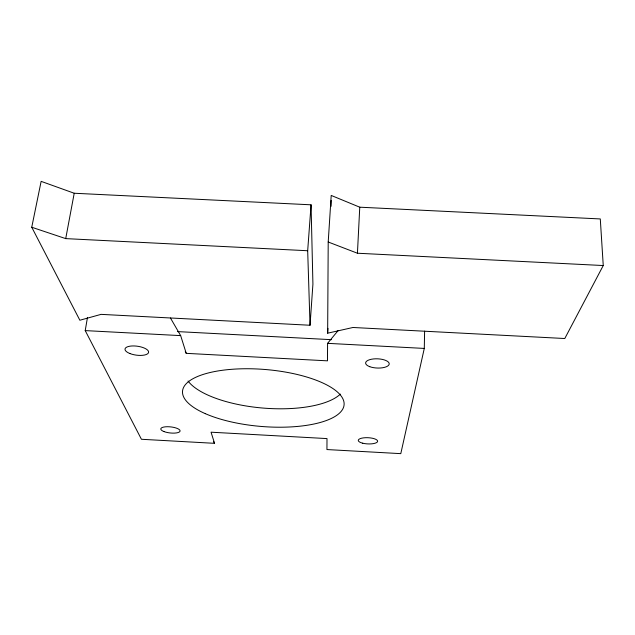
<?xml version="1.0" encoding="UTF-8"?>
<svg xmlns="http://www.w3.org/2000/svg" width="635" height="635" viewBox="0 0 635 635"><rect width="100%" height="100%" fill="white"/><g stroke="black" fill="none" stroke-linecap="round" stroke-linejoin="round"><path stroke-width="0.95" d="M338.161 330.502L327.589 343.344L327.477 360.839L186.238 353.346L185.261 351.663M327.652 333.192L328.208 242.006L331.208 195.437L359.759 207.193L600.289 218.94L603.25 265.541L564.785 338.519L352.949 327.485L327.652 333.192L327.954 328.351M331.097 206.335L331.16 200.39M87.479 317.389L85.225 330.605L141.43 439.277L214.551 443.325L211.05 432.197L327.001 438.587L326.938 449.556L400.788 453.644L424.291 348.424L424.609 331.137M603.25 265.541L357.434 253.23L359.759 207.193M310.031 325.247L312.92 284.131L311.063 204.811L74.216 193.246L41.132 181.356L31.75 227.243L79.859 320.238L101.068 314.365L310.031 325.247L307.681 250.738L311.063 204.811M307.681 250.738L65.715 238.617L74.216 193.246M177.506 331.597L331.406 339.669M85.225 330.605L180.665 335.621L186.238 353.346M327.589 343.344L424.291 348.424M31.75 227.243L65.715 238.617M328.208 242.006L357.434 253.23M170.45 318.008L180.665 335.621M213.614 441.674L214.551 443.325M340.352 394.105A80.375 29.726 4.9 0 1 262.406 408.011A80.375 29.726 4.9 0 1 188.063 381.024M129.889 353.528A11.906 4.493 7.9 0 0 148.558 352.536A11.906 4.493 7.9 0 0 131.977 345.972A11.906 4.493 7.9 0 0 129.889 353.528M369.745 366.681A11.819 4.62 2.3 0 0 389.025 364.68A11.819 4.62 2.3 0 0 373.475 358.942A11.819 4.62 2.3 0 0 369.745 366.681M362.72 443.206A9.692 3.104 2.7 0 0 377.627 441.373A9.692 3.104 2.7 0 0 363.522 437.864A9.692 3.104 2.7 0 0 362.72 443.206M163.925 431.546A9.716 3.048 6.3 0 0 179.872 431.522A9.716 3.048 6.3 0 0 167.497 426.72A9.716 3.048 6.3 0 0 163.925 431.546M205.288 413.647A81.066 28.543 4.8 0 0 341.019 411.551A81.066 28.543 4.8 0 0 243.523 368.768A81.066 28.543 4.8 0 0 205.288 413.647"/></g></svg>
